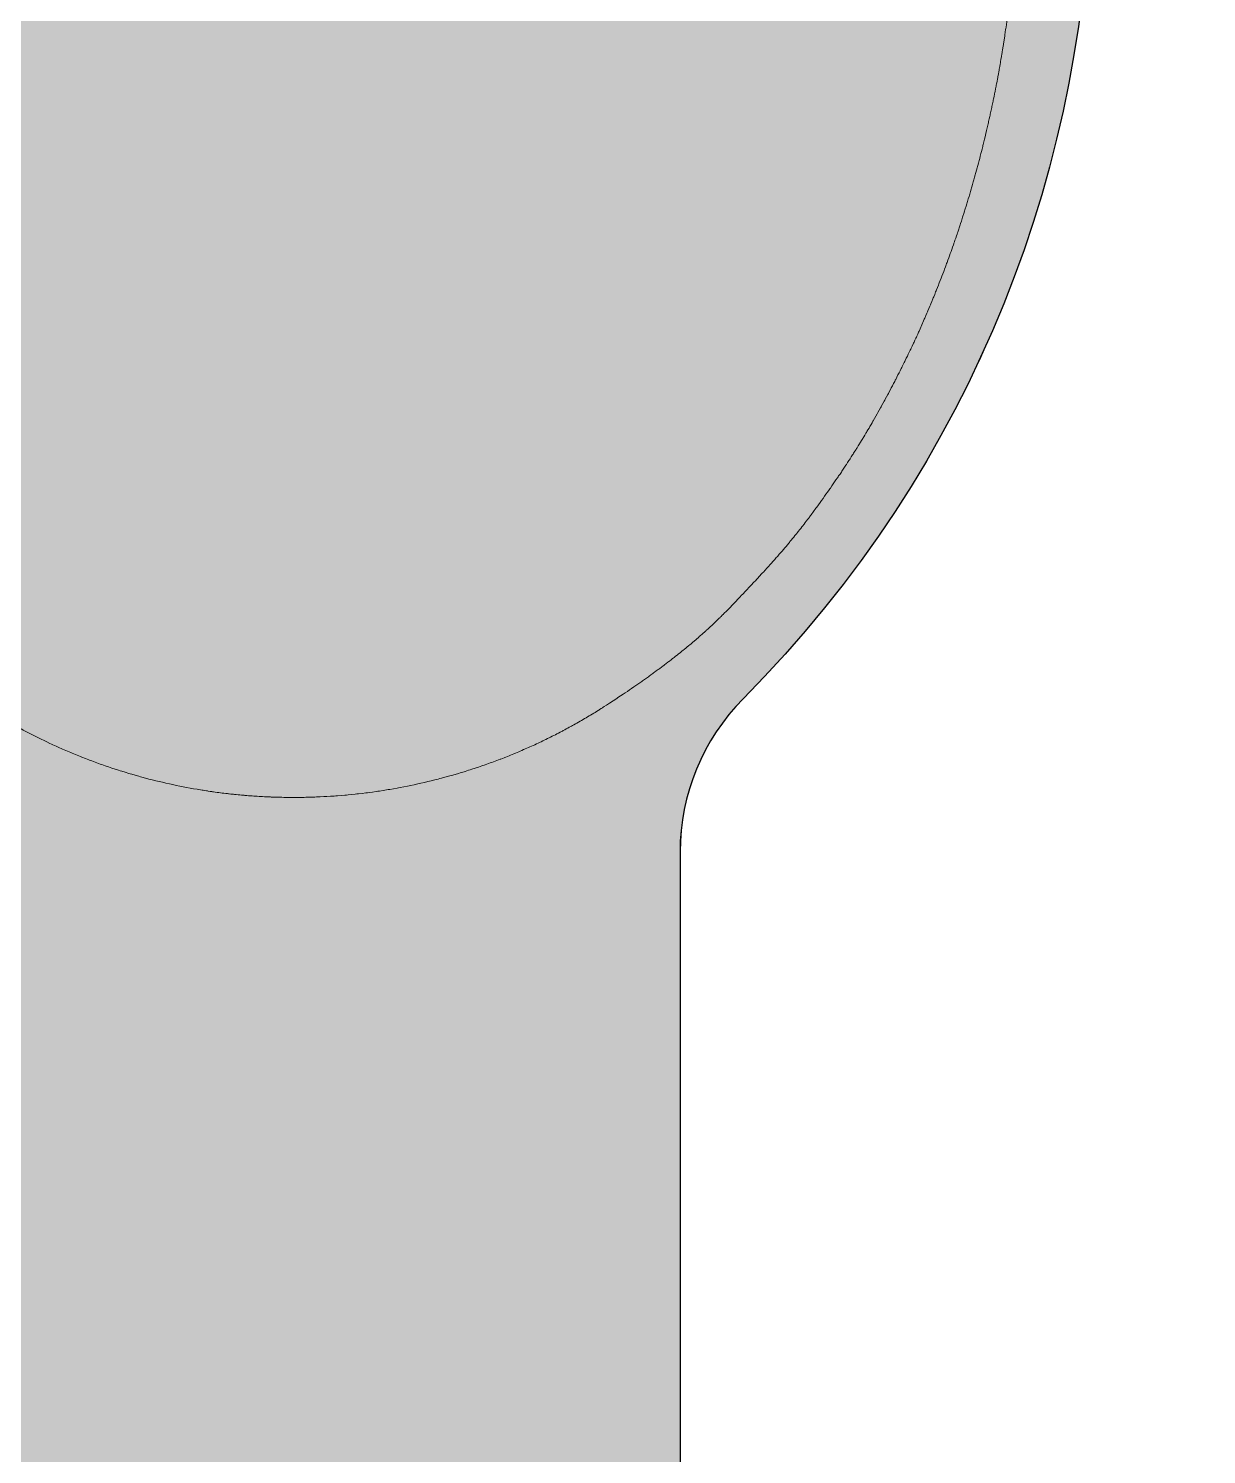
# Model space of a CAD drawing. Header units: millimetres. Extents: x 998 to 1067.2, y 1047.1 to 1079.2.
# Drawn here: x 1017.0703 to 1017.3142, y 1075.3186 to 1075.6138 of the extents above; entities that cross this region are included whole.
import ezdxf

# ---------------------------------------------------------------- set-up
doc = ezdxf.new("R2010")
doc.units = ezdxf.units.MM
doc.layers.add('AI-Hatch equip san', color=255, linetype='Continuous', lineweight=0)
doc.layers.add('MOBILIARIOS', color=8, linetype='Continuous')

# ---------------------------------------------------------------- blocks, each defined once
blk = doc.blocks.new('LAVATÓRIO MASTER COM PORTA TOALHA - LI 79C - DECA - PLANTA')
at = {"layer": 'AI-Hatch equip san'}
h = blk.add_hatch(color=256, dxfattribs=at)
edge = h.paths.add_edge_path()
edge.add_line((16.3347885227177, -12.35566387751117), (16.3347885227177, -12.6856626532748))
edge.add_line((16.3347885227177, -12.6856626532748), (16.09105404612383, -12.6856626533738))
edge.add_arc((16.09105404614211, -12.73067077554708), 0.04500812217327876, 90.00000002327349, 134.7901272919428)
edge.add_arc((15.88479092821533, -12.52289102432583), 0.2477663624295294, 225.2098727080607, 314.79012729193965, ccw=False)
edge.add_arc((15.67852781028856, -12.73067077554709), 0.04500812217329258, 45.20987270806676, 89.99999997673554)
edge.add_line((15.67852781030683, -12.6856626533738), (15.43479101988057, -12.6856626533738))
edge.add_line((15.43479101988057, -12.6856626533738), (15.43479101988057, -12.35566387751117))
edge.add_line((15.43479101988057, -12.35566387751117), (16.3347885227177, -12.35566387751117))
blk.add_lwpolyline([(16.3347885227177, -12.35566387751117), (16.3347885227177, -12.6856626532748), (16.09105404612383, -12.6856626533738, 0.1979605655553264), (16.05934528701276, -12.698728864896, -0.4120694685306276), (15.71023656941791, -12.698728864896, 0.1979605655553198), (15.67852781030683, -12.6856626533738), (15.43479101988057, -12.6856626533738), (15.43479101988057, -12.35566387751117)], format="xyb", close=True)
at = {"lineweight": 9}
for points, knots in [([(15.70929021196924, -12.54027762263634), (15.70929021196924, -12.54027762263634), (15.70811247128131, -12.54211249172384), (15.70811247128131, -12.54211249172384), (15.70811247128131, -12.54211249172384), (15.70811247128131, -12.54211249172384), (15.70696943807926, -12.54396587147048), (15.70696943807926, -12.54396587147048), (15.70696943807926, -12.54396587147048), (15.70696943807926, -12.54396587147048), (15.70585879853071, -12.54584007570866), (15.70585879853071, -12.54584007570866), (15.70585879853071, -12.54584007570866), (15.70585879853071, -12.54584007570866), (15.70478286646805, -12.54773510443837), (15.70478286646805, -12.54773510443837), (15.70478286646805, -12.54773510443837), (15.70478286646805, -12.54773510443837), (15.70374395572368, -12.54964864382722), (15.70374395572368, -12.54964864382722), (15.70374395572368, -12.54964864382722), (15.70374395572368, -12.54964864382722), (15.70273743863281, -12.55158300770761), (15.70273743863281, -12.55158300770761), (15.70273743863281, -12.55158300770761), (15.70273743863281, -12.55158300770761), (15.70176794286022, -12.55353356841475), (15.70176794286022, -12.55353356841475), (15.70176794286022, -12.55353356841475), (15.70176794286022, -12.55353356841475), (15.70083546840591, -12.55550263978103), (15.70083546840591, -12.55550263978103), (15.70083546840591, -12.55550263978103), (15.70083546840591, -12.55550263978103), (15.69993538760511, -12.55749022180645), (15.69993538760511, -12.55749022180645), (15.69993538760511, -12.55749022180645), (15.69993538760511, -12.55749022180645), (15.69907464195499, -12.55949400065863), (15.69907464195499, -12.55949400065863), (15.69907464195499, -12.55949400065863), (15.69907464195499, -12.55949400065863), (15.69824860379075, -12.56151166250516), (15.69824860379075, -12.56151166250516), (15.69824860379075, -12.56151166250516), (15.69824860379075, -12.56151166250516), (15.69745958694481, -12.56354552117844), (15.69745958694481, -12.56354552117844), (15.69745958694481, -12.56354552117844), (15.69745958694481, -12.56354552117844), (15.69670990524954, -12.56559326284608), (15.69670990524954, -12.56559326284608), (15.69670990524954, -12.56559326284608), (15.69670990524954, -12.56559326284608), (15.69599493104016, -12.56765488750807), (15.69599493104016, -12.56765488750807), (15.69599493104016, -12.56765488750807), (15.69599493104016, -12.56765488750807), (15.69532160581385, -12.56973270899681), (15.69532160581385, -12.56973270899681), (15.69532160581385, -12.56973270899681), (15.69532160581385, -12.56973270899681), (15.69468530190583, -12.57181978581513), (15.69468530190583, -12.57181978581513), (15.69468530190583, -12.57181978581513), (15.69468530190583, -12.57181978581513), (15.6940837054837, -12.57391843179541), (15.6940837054837, -12.57391843179541), (15.6940837054837, -12.57391843179541), (15.6940837054837, -12.57391843179541), (15.69352375804464, -12.57602864693765), (15.69352375804464, -12.57602864693765), (15.69352375804464, -12.57602864693765), (15.69352375804464, -12.57602864693765), (15.69300083192386, -12.57814811740947), (15.69300083192386, -12.57814811740947), (15.69300083192386, -12.57814811740947), (15.69300083192386, -12.57814811740947), (15.69251955478615, -12.58027915704325), (15.69251955478615, -12.58027915704325), (15.69251955478615, -12.58027915704325), (15.69251955478615, -12.58027915704325), (15.69207298513434, -12.5824171381742), (15.69207298513434, -12.5824171381742), (15.69207298513434, -12.5824171381742), (15.69207298513434, -12.5824171381742), (15.6916680644656, -12.58456437463473), (15.6916680644656, -12.58456437463473), (15.6916680644656, -12.58456437463473), (15.6916680644656, -12.58456437463473), (15.69130247894754, -12.58671855259244), (15.69130247894754, -12.58671855259244), (15.69130247894754, -12.58671855259244), (15.69130247894754, -12.58671855259244), (15.69113356918286, -12.58779679848749), (15.69113356918286, -12.58779679848749), (15.69113356918286, -12.58779679848749), (15.69113356918286, -12.58779679848749), (15.69097622858015, -12.58887967204732), (15.69097622858015, -12.58887967204732), (15.69097622858015, -12.58887967204732), (15.69097622858015, -12.58887967204732), (15.69082582947462, -12.58996254560716), (15.69082582947462, -12.58996254560716), (15.69082582947462, -12.58996254560716), (15.69082582947462, -12.58996254560716), (15.69068931336344, -12.59104541916699), (15.69068931336344, -12.59104541916699), (15.69068931336344, -12.59104541916699), (15.69068931336344, -12.59104541916699), (15.69055973874944, -12.59213060655922), (15.69055973874944, -12.59213060655922), (15.69055973874944, -12.59213060655922), (15.69055973874944, -12.59213060655922), (15.69043941946502, -12.59321810778384), (15.69043941946502, -12.59321810778384), (15.69043941946502, -12.59321810778384), (15.69043941946502, -12.59321810778384), (15.69033298317495, -12.59430560900846), (15.69033298317495, -12.59430560900846), (15.69033298317495, -12.59430560900846), (15.69033298317495, -12.59430560900846), (15.69023348838206, -12.59539542406548), (15.69023348838206, -12.59539542406548), (15.69023348838206, -12.59539542406548), (15.69023348838206, -12.59539542406548), (15.69014556275113, -12.59648523912249), (15.69014556275113, -12.59648523912249), (15.69014556275113, -12.59648523912249), (15.69014556275113, -12.59648523912249), (15.69006689244978, -12.5975750541795), (15.69006689244978, -12.5975750541795), (15.69006689244978, -12.5975750541795), (15.69006689244978, -12.5975750541795), (15.68999747747799, -12.59866486923652), (15.68999747747799, -12.59866486923652), (15.68999747747799, -12.59866486923652), (15.68999747747799, -12.59866486923652), (15.68993731783578, -12.59975931195832), (15.68993731783578, -12.59975931195832), (15.68993731783578, -12.59975931195832), (15.68993731783578, -12.59975931195832), (15.68988872735553, -12.60085144084772), (15.68988872735553, -12.60085144084772), (15.68988872735553, -12.60085144084772), (15.68988872735553, -12.60085144084772), (15.68984939220485, -12.60194819740191), (15.68984939220485, -12.60194819740191), (15.68984939220485, -12.60194819740191), (15.68984939220485, -12.60194819740191), (15.68982162621614, -12.60304032629132), (15.68982162621614, -12.60304032629132), (15.68982162621614, -12.60304032629132), (15.68982162621614, -12.60304032629132), (15.6898008017246, -12.60413476901312), (15.6898008017246, -12.60413476901312), (15.6898008017246, -12.60413476901312), (15.6898008017246, -12.60413476901312), (15.68979154639503, -12.60566189839238), (15.68979154639503, -12.60566189839238)], [0, 0, 0, 0, 0.025, 0.025, 0.025, 0.02500001, 0.05, 0.05, 0.05, 0.05000001, 0.075, 0.075, 0.075, 0.07500000999999999, 0.1, 0.1, 0.1, 0.10000001, 0.125, 0.125, 0.125, 0.12500001, 0.15, 0.15, 0.15, 0.15000001, 0.175, 0.175, 0.175, 0.17500001, 0.2, 0.2, 0.2, 0.20000001, 0.225, 0.225, 0.225, 0.22500001, 0.25, 0.25, 0.25, 0.25000001, 0.275, 0.275, 0.275, 0.27500001, 0.3, 0.3, 0.3, 0.30000001, 0.325, 0.325, 0.325, 0.32500001, 0.35, 0.35, 0.35, 0.35000001, 0.375, 0.375, 0.375, 0.37500001, 0.4000000000000001, 0.4000000000000001, 0.4000000000000001, 0.4000000100000001, 0.4250000000000001, 0.4250000000000001, 0.4250000000000001, 0.4250000100000001, 0.4500000000000001, 0.4500000000000001, 0.4500000000000001, 0.4500000100000001, 0.4750000000000002, 0.4750000000000002, 0.4750000000000002, 0.4750000100000002, 0.5000000000000001, 0.5000000000000001, 0.5000000000000001, 0.5000000100000002, 0.5250000000000002, 0.5250000000000002, 0.5250000000000002, 0.5250000100000003, 0.5500000000000002, 0.5500000000000002, 0.5500000000000002, 0.5500000100000002, 0.5750000000000002, 0.5750000000000002, 0.5750000000000002, 0.5750000100000002, 0.6000000000000002, 0.6000000000000002, 0.6000000000000002, 0.6000000100000003, 0.6250000000000002, 0.6250000000000002, 0.6250000000000002, 0.6250000100000003, 0.6500000000000004, 0.6500000000000004, 0.6500000000000004, 0.6500000100000004, 0.6750000000000003, 0.6750000000000003, 0.6750000000000003, 0.6750000100000003, 0.7000000000000003, 0.7000000000000003, 0.7000000000000003, 0.7000000100000003, 0.7250000000000004, 0.7250000000000004, 0.7250000000000004, 0.7250000100000005, 0.7500000000000004, 0.7500000000000004, 0.7500000000000004, 0.7500000100000005, 0.7750000000000004, 0.7750000000000004, 0.7750000000000004, 0.7750000100000004, 0.8000000000000003, 0.8000000000000003, 0.8000000000000003, 0.8000000100000003, 0.8250000000000003, 0.8250000000000003, 0.8250000000000003, 0.8250000100000003, 0.8500000000000003, 0.8500000000000003, 0.8500000000000003, 0.8500000100000004, 0.8750000000000003, 0.8750000000000003, 0.8750000000000003, 0.8750000100000004, 0.9000000000000005, 0.9000000000000005, 0.9000000000000005, 0.9000000100000005, 0.9250000000000004, 0.9250000000000004, 0.9250000000000004, 0.9250000100000004, 0.9500000000000004, 0.9500000000000004, 0.9500000000000004, 0.9500000100000004, 0.9750000000000004, 0.9750000000000004, 0.9750000000000004, 0.9750000100000005, 1, 1, 1, 1]), ([(15.68979154639503, -12.60566189839238), (15.68979154639503, -12.60566189839238), (15.68981237088657, -12.60784847000358), (15.68981237088657, -12.60784847000358), (15.68981237088657, -12.60784847000358), (15.68981237088657, -12.60784847000358), (15.68987253052878, -12.61003041395), (15.68987253052878, -12.61003041395), (15.68987253052878, -12.61003041395), (15.68987253052878, -12.61003041395), (15.68997202532167, -12.61221467172882), (15.68997202532167, -12.61221467172882), (15.68997202532167, -12.61221467172882), (15.68997202532167, -12.61221467172882), (15.69011085526524, -12.61439430184284), (15.69011085526524, -12.61439430184284), (15.69011085526524, -12.61439430184284), (15.69011085526524, -12.61439430184284), (15.69029133419188, -12.61657393195687), (15.69029133419188, -12.61657393195687), (15.69029133419188, -12.61657393195687), (15.69029133419188, -12.61657393195687), (15.6905088344368, -12.61874662057372), (15.6905088344368, -12.61874662057372), (15.6905088344368, -12.61874662057372), (15.6905088344368, -12.61874662057372), (15.6907679836648, -12.62091699535818), (15.6907679836648, -12.62091699535818), (15.6907679836648, -12.62091699535818), (15.6907679836648, -12.62091699535818), (15.69106878187586, -12.62308042864545), (15.69106878187586, -12.62308042864545), (15.69106878187586, -12.62308042864545), (15.69106878187586, -12.62308042864545), (15.69140660140521, -12.62523692043555), (15.69140660140521, -12.62523692043555), (15.69140660140521, -12.62523692043555), (15.69140660140521, -12.62523692043555), (15.69178144225285, -12.62739109839326), (15.69178144225285, -12.62739109839326), (15.69178144225285, -12.62739109839326), (15.69178144225285, -12.62739109839326), (15.69220024591595, -12.6295360210214), (15.69220024591595, -12.6295360210214), (15.69220024591595, -12.6295360210214), (15.69220024591595, -12.6295360210214), (15.69265375706494, -12.63167168831996), (15.69265375706494, -12.63167168831996), (15.69265375706494, -12.63167168831996), (15.69265375706494, -12.63167168831996), (15.693148917197, -12.63379810028895), (15.693148917197, -12.63379810028895), (15.693148917197, -12.63379810028895), (15.693148917197, -12.63379810028895), (15.69368341247974, -12.63591525692837), (15.69368341247974, -12.63591525692837), (15.69368341247974, -12.63591525692837), (15.69368341247974, -12.63591525692837), (15.69425724291316, -12.63802315823822), (15.69425724291316, -12.63802315823822), (15.69425724291316, -12.63802315823822), (15.69425724291316, -12.63802315823822), (15.69486578083246, -12.64011949038611), (15.69486578083246, -12.64011949038611), (15.69486578083246, -12.64011949038611), (15.69486578083246, -12.64011949038611), (15.69551596773484, -12.64220193953964), (15.69551596773484, -12.64220193953964), (15.69551596773484, -12.64220193953964), (15.69551596773484, -12.64220193953964), (15.69620317595551, -12.64427281953121), (15.69620317595551, -12.64427281953121), (15.69620317595551, -12.64427281953121), (15.69620317595551, -12.64427281953121), (15.69692740549446, -12.64633213036081), (15.69692740549446, -12.64633213036081), (15.69692740549446, -12.64633213036081), (15.69692740549446, -12.64633213036081), (15.69768865635169, -12.64837987202845), (15.69768865635169, -12.64837987202845), (15.69768865635169, -12.64837987202845), (15.69768865635169, -12.64837987202845), (15.69808432169087, -12.64939564444889), (15.69808432169087, -12.64939564444889), (15.69808432169087, -12.64939564444889), (15.69808432169087, -12.64939564444889), (15.69848692852721, -12.65040910303694), (15.69848692852721, -12.65040910303694), (15.69848692852721, -12.65040910303694), (15.69848692852721, -12.65040910303694), (15.69890341835792, -12.6514202477926), (15.69890341835792, -12.6514202477926), (15.69890341835792, -12.6514202477926), (15.69890341835792, -12.6514202477926), (15.69932453585341, -12.65242445105108), (15.69932453585341, -12.65242445105108), (15.69932453585341, -12.65242445105108), (15.69932453585341, -12.65242445105108), (15.69975722251087, -12.65342634047716), (15.69975722251087, -12.65342634047716), (15.69975722251087, -12.65342634047716), (15.69975722251087, -12.65342634047716), (15.70019916449789, -12.65442360223846), (15.70019916449789, -12.65442360223846), (15.70019916449789, -12.65442360223846), (15.70019916449789, -12.65442360223846), (15.7006480479821, -12.65541855016737), (15.7006480479821, -12.65541855016737), (15.7006480479821, -12.65541855016737), (15.7006480479821, -12.65541855016737), (15.70110850062827, -12.6564065565991), (15.70110850062827, -12.6564065565991), (15.70110850062827, -12.6564065565991), (15.70110850062827, -12.6564065565991), (15.70157358093922, -12.65738993536605), (15.70157358093922, -12.65738993536605), (15.70157358093922, -12.65738993536605), (15.70157358093922, -12.65738993536605), (15.70205254424453, -12.65837331413299), (15.70205254424453, -12.65837331413299), (15.70205254424453, -12.65837331413299), (15.70205254424453, -12.65837331413299), (15.70253844904702, -12.65934975140276), (15.70253844904702, -12.65934975140276), (15.70253844904702, -12.65934975140276), (15.70253844904702, -12.65934975140276), (15.70303592301148, -12.66032156100774), (15.70303592301148, -12.66032156100774), (15.70303592301148, -12.66032156100774), (15.70303592301148, -12.66032156100774), (15.70354033847311, -12.66128642911554), (15.70354033847311, -12.66128642911554), (15.70354033847311, -12.66128642911554), (15.70354033847311, -12.66128642911554), (15.70405169543192, -12.66224898339095), (15.70405169543192, -12.66224898339095), (15.70405169543192, -12.66224898339095), (15.70405169543192, -12.66224898339095), (15.7045746215527, -12.66320691000157), (15.7045746215527, -12.66320691000157), (15.7045746215527, -12.66320691000157), (15.7045746215527, -12.66320691000157), (15.70510217533826, -12.66416020894741), (15.70510217533826, -12.66416020894741), (15.70510217533826, -12.66416020894741), (15.70510217533826, -12.66416020894741), (15.70564361211818, -12.66510656639607), (15.70564361211818, -12.66510656639607), (15.70564361211818, -12.66510656639607), (15.70564361211818, -12.66510656639607), (15.70618967656288, -12.66605292384473), (15.70618967656288, -12.66605292384473), (15.70618967656288, -12.66605292384473), (15.70618967656288, -12.66605292384473), (15.70674731016955, -12.66699002596382), (15.70674731016955, -12.66699002596382), (15.70674731016955, -12.66699002596382), (15.70674731016955, -12.66699002596382), (15.70731188527339, -12.66792250041812), (15.70731188527339, -12.66792250041812), (15.70731188527339, -12.66792250041812), (15.70731188527339, -12.66792250041812), (15.7078880295392, -12.66885034720764), (15.7078880295392, -12.66885034720764), (15.7078880295392, -12.66885034720764), (15.7078880295392, -12.66885034720764), (15.70846648763741, -12.66977125249998), (15.70846648763741, -12.66977125249998), (15.70846648763741, -12.66977125249998), (15.70846648763741, -12.66977125249998), (15.70929021196924, -12.67104386031602), (15.70929021196924, -12.67104386031602)], [0, 0, 0, 0, 0.0232558139534884, 0.0232558139534884, 0.0232558139534884, 0.0232558239534884, 0.0465116279069768, 0.0465116279069768, 0.0465116279069768, 0.0465116379069768, 0.0697674418604651, 0.0697674418604651, 0.0697674418604651, 0.0697674518604651, 0.0930232558139535, 0.0930232558139535, 0.0930232558139535, 0.0930232658139535, 0.1162790697674419, 0.1162790697674419, 0.1162790697674419, 0.1162790797674419, 0.1395348837209302, 0.1395348837209302, 0.1395348837209302, 0.1395348937209302, 0.1627906976744186, 0.1627906976744186, 0.1627906976744186, 0.1627907076744186, 0.186046511627907, 0.186046511627907, 0.186046511627907, 0.186046521627907, 0.2093023255813953, 0.2093023255813953, 0.2093023255813953, 0.2093023355813953, 0.2325581395348837, 0.2325581395348837, 0.2325581395348837, 0.2325581495348837, 0.2558139534883721, 0.2558139534883721, 0.2558139534883721, 0.2558139634883721, 0.2790697674418604, 0.2790697674418604, 0.2790697674418604, 0.2790697774418604, 0.3023255813953487, 0.3023255813953487, 0.3023255813953487, 0.3023255913953487, 0.3255813953488371, 0.3255813953488371, 0.3255813953488371, 0.3255814053488371, 0.3488372093023255, 0.3488372093023255, 0.3488372093023255, 0.3488372193023255, 0.3720930232558138, 0.3720930232558138, 0.3720930232558138, 0.3720930332558138, 0.3953488372093022, 0.3953488372093022, 0.3953488372093022, 0.3953488472093022, 0.4186046511627906, 0.4186046511627906, 0.4186046511627906, 0.4186046611627906, 0.4418604651162789, 0.4418604651162789, 0.4418604651162789, 0.4418604751162789, 0.4651162790697673, 0.4651162790697673, 0.4651162790697673, 0.4651162890697673, 0.4883720930232557, 0.4883720930232557, 0.4883720930232557, 0.4883721030232557, 0.5116279069767441, 0.5116279069767441, 0.5116279069767441, 0.5116279169767441, 0.5348837209302325, 0.5348837209302325, 0.5348837209302325, 0.5348837309302326, 0.5581395348837209, 0.5581395348837209, 0.5581395348837209, 0.558139544883721, 0.5813953488372093, 0.5813953488372093, 0.5813953488372093, 0.5813953588372094, 0.6046511627906977, 0.6046511627906977, 0.6046511627906977, 0.6046511727906978, 0.627906976744186, 0.627906976744186, 0.627906976744186, 0.6279069867441861, 0.6511627906976745, 0.6511627906976745, 0.6511627906976745, 0.6511628006976745, 0.6744186046511629, 0.6744186046511629, 0.6744186046511629, 0.6744186146511629, 0.6976744186046514, 0.6976744186046514, 0.6976744186046514, 0.6976744286046515, 0.7209302325581398, 0.7209302325581398, 0.7209302325581398, 0.7209302425581399, 0.7441860465116282, 0.7441860465116282, 0.7441860465116282, 0.7441860565116283, 0.7674418604651166, 0.7674418604651166, 0.7674418604651166, 0.7674418704651167, 0.790697674418605, 0.790697674418605, 0.790697674418605, 0.790697684418605, 0.8139534883720934, 0.8139534883720934, 0.8139534883720934, 0.8139534983720934, 0.8372093023255818, 0.8372093023255818, 0.8372093023255818, 0.8372093123255818, 0.8604651162790702, 0.8604651162790702, 0.8604651162790702, 0.8604651262790702, 0.8837209302325586, 0.8837209302325586, 0.8837209302325586, 0.8837209402325586, 0.906976744186047, 0.906976744186047, 0.906976744186047, 0.9069767541860471, 0.9302325581395354, 0.9302325581395354, 0.9302325581395354, 0.9302325681395355, 0.9534883720930238, 0.9534883720930238, 0.9534883720930238, 0.9534883820930239, 0.9767441860465123, 0.9767441860465123, 0.9767441860465123, 0.9767441960465123, 1, 1, 1, 1]), ([(15.70929021196924, -12.67104386031602), (15.70929021196924, -12.67104386031602), (15.71029441522773, -12.67256867586288), (15.71029441522773, -12.67256867586288), (15.71029441522773, -12.67256867586288), (15.71029441522773, -12.67256867586288), (15.71131250148056, -12.67408192224778), (15.71131250148056, -12.67408192224778), (15.71131250148056, -12.67408192224778), (15.71131250148056, -12.67408192224778), (15.71220795461658, -12.67540312054408), (15.71220795461658, -12.67540312054408), (15.71220795461658, -12.67540312054408), (15.71220795461658, -12.67540312054408), (15.71311266308217, -12.67671969117559), (15.71311266308217, -12.67671969117559), (15.71311266308217, -12.67671969117559), (15.71311266308217, -12.67671969117559), (15.71394564274358, -12.67790900102549), (15.71394564274358, -12.67790900102549), (15.71394564274358, -12.67790900102549), (15.71394564274358, -12.67790900102549), (15.71478556390217, -12.67909368321061), (15.71478556390217, -12.67909368321061), (15.71478556390217, -12.67909368321061), (15.71478556390217, -12.67909368321061), (15.7155792084129, -12.68018812593241), (15.7155792084129, -12.68018812593241), (15.7155792084129, -12.68018812593241), (15.7155792084129, -12.68018812593241), (15.71637748058842, -12.68127794098942), (15.71637748058842, -12.68127794098942), (15.71637748058842, -12.68127794098942), (15.71637748058842, -12.68127794098942), (15.71713641761327, -12.68229602724226), (15.71713641761327, -12.68229602724226), (15.71713641761327, -12.68229602724226), (15.71713641761327, -12.68229602724226), (15.71790692380007, -12.68330948583031), (15.71790692380007, -12.68330948583031), (15.71790692380007, -12.68330948583031), (15.71790692380007, -12.68330948583031), (15.71864503633338, -12.68426278477615), (15.71864503633338, -12.68426278477615), (15.71864503633338, -12.68426278477615), (15.71864503633338, -12.68426278477615), (15.71939009036386, -12.6852114560572), (15.71939009036386, -12.6852114560572), (15.71939009036386, -12.6852114560572), (15.71939009036386, -12.6852114560572), (15.72011663373521, -12.6861138506904), (15.72011663373521, -12.6861138506904), (15.72011663373521, -12.6861138506904), (15.72011663373521, -12.6861138506904), (15.72084549093894, -12.68700930382642), (15.72084549093894, -12.68700930382642), (15.72084549093894, -12.68700930382642), (15.72084549093894, -12.68700930382642), (15.72155583748353, -12.68786310797936), (15.72155583748353, -12.68786310797936), (15.72155583748353, -12.68786310797936), (15.72155583748353, -12.68786310797936), (15.7222754393577, -12.68870997063513), (15.7222754393577, -12.68870997063513), (15.7222754393577, -12.68870997063513), (15.7222754393577, -12.68870997063513), (15.72297421674033, -12.68952212580501), (15.72297421674033, -12.68952212580501), (15.72297421674033, -12.68952212580501), (15.72297421674033, -12.68952212580501), (15.72368456328492, -12.6903273394777), (15.72368456328492, -12.6903273394777), (15.72368456328492, -12.6903273394777), (15.72368456328492, -12.6903273394777), (15.72437871300276, -12.6911001594969), (15.72437871300276, -12.6911001594969), (15.72437871300276, -12.6911001594969), (15.72437871300276, -12.6911001594969), (15.72507980421779, -12.69186603801892), (15.72507980421779, -12.69186603801892), (15.72507980421779, -12.69186603801892), (15.72507980421779, -12.69186603801892), (15.72576932627084, -12.69260415055223), (15.72576932627084, -12.69260415055223), (15.72576932627084, -12.69260415055223), (15.72576932627084, -12.69260415055223), (15.72646810365347, -12.69333300775597), (15.72646810365347, -12.69333300775597), (15.72646810365347, -12.69333300775597), (15.72646810365347, -12.69333300775597), (15.72715299804174, -12.69403872663577), (15.72715299804174, -12.69403872663577), (15.72715299804174, -12.69403872663577), (15.72715299804174, -12.69403872663577), (15.72784946159198, -12.6947375040184), (15.72784946159198, -12.6947375040184), (15.72784946159198, -12.6947375040184), (15.72784946159198, -12.6947375040184), (15.72879119137585, -12.69566072314313), (15.72879119137585, -12.69566072314313)], [0, 0, 0, 0, 0.04, 0.04, 0.04, 0.04000001, 0.08, 0.08, 0.08, 0.08000001, 0.12, 0.12, 0.12, 0.12000001, 0.16, 0.16, 0.16, 0.16000001, 0.2, 0.2, 0.2, 0.20000001, 0.24, 0.24, 0.24, 0.24000001, 0.28, 0.28, 0.28, 0.28000001, 0.32, 0.32, 0.32, 0.32000001, 0.36, 0.36, 0.36, 0.36000001, 0.4, 0.4, 0.4, 0.40000001, 0.44, 0.44, 0.44, 0.44000001, 0.4799999999999999, 0.4799999999999999, 0.4799999999999999, 0.4800000099999999, 0.52, 0.52, 0.52, 0.5200000100000001, 0.56, 0.56, 0.56, 0.5600000100000001, 0.6, 0.6, 0.6, 0.60000001, 0.6400000000000001, 0.6400000000000001, 0.6400000000000001, 0.6400000100000002, 0.68, 0.68, 0.68, 0.6800000100000001, 0.7200000000000001, 0.7200000000000001, 0.7200000000000001, 0.7200000100000001, 0.7600000000000002, 0.7600000000000002, 0.7600000000000002, 0.7600000100000003, 0.8000000000000002, 0.8000000000000002, 0.8000000000000002, 0.8000000100000002, 0.8400000000000002, 0.8400000000000002, 0.8400000000000002, 0.8400000100000002, 0.8800000000000002, 0.8800000000000002, 0.8800000000000002, 0.8800000100000003, 0.9200000000000002, 0.9200000000000002, 0.9200000000000002, 0.9200000100000002, 0.9600000000000004, 0.9600000000000004, 0.9600000000000004, 0.9600000100000005, 1, 1, 1, 1]), ([(15.72879119137585, -12.69566072314313), (15.72879119137585, -12.69566072314313), (15.73119757706438, -12.69797455553594), (15.73119757706438, -12.69797455553594), (15.73119757706438, -12.69797455553594), (15.73119757706438, -12.69797455553594), (15.73361553191486, -12.700272191102), (15.73361553191486, -12.700272191102), (15.73361553191486, -12.700272191102), (15.73361553191486, -12.700272191102), (15.73494135787594, -12.70151471909694), (15.73494135787594, -12.70151471909694), (15.73494135787594, -12.70151471909694), (15.73494135787594, -12.70151471909694), (15.73627643916659, -12.70274567792992), (15.73627643916659, -12.70274567792992), (15.73627643916659, -12.70274567792992), (15.73627643916659, -12.70274567792992), (15.73741715853625, -12.70378458867429), (15.73741715853625, -12.70378458867429), (15.73741715853625, -12.70378458867429), (15.73741715853625, -12.70378458867429), (15.73856481940308, -12.70481655792149), (15.73856481940308, -12.70481655792149), (15.73856481940308, -12.70481655792149), (15.73856481940308, -12.70481655792149), (15.73960373014745, -12.70573514938143), (15.73960373014745, -12.70573514938143), (15.73960373014745, -12.70573514938143), (15.73960373014745, -12.70573514938143), (15.74064958238901, -12.7066444855118), (15.74064958238901, -12.7066444855118), (15.74064958238901, -12.7066444855118), (15.74064958238901, -12.7066444855118), (15.74162370582638, -12.70747515134083), (15.74162370582638, -12.70747515134083), (15.74162370582638, -12.70747515134083), (15.74162370582638, -12.70747515134083), (15.74260245692854, -12.70829887567267), (15.74260245692854, -12.70829887567267), (15.74260245692854, -12.70829887567267), (15.74260245692854, -12.70829887567267), (15.74352798988566, -12.70906706802708), (15.74352798988566, -12.70906706802708), (15.74352798988566, -12.70906706802708), (15.74352798988566, -12.70906706802708), (15.74446277817236, -12.70982369121953), (15.74446277817236, -12.70982369121953), (15.74446277817236, -12.70982369121953), (15.74446277817236, -12.70982369121953), (15.74535360364359, -12.71053403776412), (15.74535360364359, -12.71053403776412), (15.74535360364359, -12.71053403776412), (15.74535360364359, -12.71053403776412), (15.74624905677961, -12.71123512897914), (15.74624905677961, -12.71123512897914), (15.74624905677961, -12.71123512897914), (15.74624905677961, -12.71123512897914), (15.74711211626213, -12.71189688504348), (15.74711211626213, -12.71189688504348), (15.74711211626213, -12.71189688504348), (15.74711211626213, -12.71189688504348), (15.74797980340943, -12.71255401344304), (15.74797980340943, -12.71255401344304), (15.74797980340943, -12.71255401344304), (15.74797980340943, -12.71255401344304), (15.74829217078246, -12.71278308284993), (15.74829217078246, -12.71278308284993)], [0, 0, 0, 0, 0.0588235294117647, 0.0588235294117647, 0.0588235294117647, 0.0588235394117647, 0.1176470588235294, 0.1176470588235294, 0.1176470588235294, 0.1176470688235294, 0.1764705882352941, 0.1764705882352941, 0.1764705882352941, 0.1764705982352941, 0.2352941176470588, 0.2352941176470588, 0.2352941176470588, 0.2352941276470588, 0.2941176470588235, 0.2941176470588235, 0.2941176470588235, 0.2941176570588235, 0.3529411764705883, 0.3529411764705883, 0.3529411764705883, 0.3529411864705883, 0.411764705882353, 0.411764705882353, 0.411764705882353, 0.411764715882353, 0.4705882352941177, 0.4705882352941177, 0.4705882352941177, 0.4705882452941177, 0.5294117647058824, 0.5294117647058824, 0.5294117647058824, 0.5294117747058824, 0.5882352941176471, 0.5882352941176471, 0.5882352941176471, 0.5882353041176471, 0.6470588235294118, 0.6470588235294118, 0.6470588235294118, 0.6470588335294118, 0.7058823529411766, 0.7058823529411766, 0.7058823529411766, 0.7058823629411767, 0.7647058823529413, 0.7647058823529413, 0.7647058823529413, 0.7647058923529414, 0.823529411764706, 0.823529411764706, 0.823529411764706, 0.823529421764706, 0.8823529411764706, 0.8823529411764706, 0.8823529411764706, 0.8823529511764706, 0.9411764705882352, 0.9411764705882352, 0.9411764705882352, 0.9411764805882352, 1, 1, 1, 1]), ([(15.74829217078246, -12.71278308284993), (15.74829217078246, -12.71278308284993), (15.74966890105618, -12.7137919137732), (15.74966890105618, -12.7137919137732), (15.74966890105618, -12.7137919137732), (15.74966890105618, -12.7137919137732), (15.75105257282708, -12.71479843086407), (15.75105257282708, -12.71479843086407), (15.75105257282708, -12.71479843086407), (15.75105257282708, -12.71479843086407), (15.75235294663184, -12.71572859148598), (15.75235294663184, -12.71572859148598), (15.75235294663184, -12.71572859148598), (15.75235294663184, -12.71572859148598), (15.75366026193378, -12.71664949677832), (15.75366026193378, -12.71664949677832), (15.75366026193378, -12.71664949677832), (15.75366026193378, -12.71664949677832), (15.75490510376111, -12.71751487009323), (15.75490510376111, -12.71751487009323), (15.75490510376111, -12.71751487009323), (15.75490510376111, -12.71751487009323), (15.75615457325323, -12.71837098807857), (15.75615457325323, -12.71837098807857), (15.75615457325323, -12.71837098807857), (15.75615457325323, -12.71837098807857), (15.75735082460031, -12.71917851558366), (15.75735082460031, -12.71917851558366), (15.75735082460031, -12.71917851558366), (15.75735082460031, -12.71917851558366), (15.75855401744457, -12.71997910159157), (15.75855401744457, -12.71997910159157), (15.75855401744457, -12.71997910159157), (15.75855401744457, -12.71997910159157), (15.75971556130576, -12.72073572478402), (15.75971556130576, -12.72073572478402), (15.75971556130576, -12.72073572478402), (15.75971556130576, -12.72073572478402), (15.76088173283174, -12.72148772031168), (15.76088173283174, -12.72148772031168), (15.76088173283174, -12.72148772031168), (15.76088173283174, -12.72148772031168), (15.76201319687182, -12.72220038068867), (15.76201319687182, -12.72220038068867), (15.76201319687182, -12.72220038068867), (15.76201319687182, -12.72220038068867), (15.7631469747443, -12.72290378573609), (15.7631469747443, -12.72290378573609), (15.7631469747443, -12.72290378573609), (15.7631469747443, -12.72290378573609), (15.76425067279567, -12.72357942479479), (15.76425067279567, -12.72357942479479), (15.76425067279567, -12.72357942479479), (15.76425067279567, -12.72357942479479), (15.76535899851183, -12.72424580852391), (15.76535899851183, -12.72424580852391), (15.76535899851183, -12.72424580852391), (15.76535899851183, -12.72424580852391), (15.76644187207167, -12.72488211243194), (15.76644187207167, -12.72488211243194), (15.76644187207167, -12.72488211243194), (15.76644187207167, -12.72488211243194), (15.76752937329629, -12.72551147484278), (15.76752937329629, -12.72551147484278), (15.76752937329629, -12.72551147484278), (15.76752937329629, -12.72551147484278), (15.76779315018907, -12.72566187394831), (15.76779315018907, -12.72566187394831)], [0, 0, 0, 0, 0.0588235294117647, 0.0588235294117647, 0.0588235294117647, 0.0588235394117647, 0.1176470588235294, 0.1176470588235294, 0.1176470588235294, 0.1176470688235294, 0.1764705882352941, 0.1764705882352941, 0.1764705882352941, 0.1764705982352941, 0.2352941176470588, 0.2352941176470588, 0.2352941176470588, 0.2352941276470588, 0.2941176470588235, 0.2941176470588235, 0.2941176470588235, 0.2941176570588235, 0.3529411764705883, 0.3529411764705883, 0.3529411764705883, 0.3529411864705883, 0.411764705882353, 0.411764705882353, 0.411764705882353, 0.411764715882353, 0.4705882352941177, 0.4705882352941177, 0.4705882352941177, 0.4705882452941177, 0.5294117647058824, 0.5294117647058824, 0.5294117647058824, 0.5294117747058824, 0.5882352941176471, 0.5882352941176471, 0.5882352941176471, 0.5882353041176471, 0.6470588235294118, 0.6470588235294118, 0.6470588235294118, 0.6470588335294118, 0.7058823529411766, 0.7058823529411766, 0.7058823529411766, 0.7058823629411767, 0.7647058823529413, 0.7647058823529413, 0.7647058823529413, 0.7647058923529414, 0.823529411764706, 0.823529411764706, 0.823529411764706, 0.823529421764706, 0.8823529411764706, 0.8823529411764706, 0.8823529411764706, 0.8823529511764706, 0.9411764705882352, 0.9411764705882352, 0.9411764705882352, 0.9411764805882352, 1, 1, 1, 1]), ([(15.76779315018907, -12.72566187394831), (15.76779315018907, -12.72566187394831), (15.76922541244021, -12.7264717152858), (15.76922541244021, -12.7264717152858), (15.76922541244021, -12.7264717152858), (15.76922541244021, -12.7264717152858), (15.77066693002094, -12.7272746151261), (15.77066693002094, -12.7272746151261), (15.77066693002094, -12.7272746151261), (15.77066693002094, -12.7272746151261), (15.77205522945662, -12.72803817981573), (15.77205522945662, -12.72803817981573), (15.77205522945662, -12.72803817981573), (15.77205522945662, -12.72803817981573), (15.7734458427247, -12.728787861511), (15.7734458427247, -12.728787861511), (15.7734458427247, -12.728787861511), (15.7734458427247, -12.728787861511), (15.77479249317732, -12.72950514955277), (15.77479249317732, -12.72950514955277), (15.77479249317732, -12.72950514955277), (15.77479249317732, -12.72950514955277), (15.77614377129472, -12.73021318226497), (15.77614377129472, -12.73021318226497), (15.77614377129472, -12.73021318226497), (15.77614377129472, -12.73021318226497), (15.77745802809384, -12.73088650749128), (15.77745802809384, -12.73088650749128), (15.77745802809384, -12.73088650749128), (15.77745802809384, -12.73088650749128), (15.77877459872534, -12.73155289122041), (15.77877459872534, -12.73155289122041), (15.77877459872534, -12.73155289122041), (15.77877459872534, -12.73155289122041), (15.78005646187096, -12.73219150896083), (15.78005646187096, -12.73219150896083), (15.78005646187096, -12.73219150896083), (15.78005646187096, -12.73219150896083), (15.78134295268136, -12.73281855753928), (15.78134295268136, -12.73281855753928), (15.78134295268136, -12.73281855753928), (15.78134295268136, -12.73281855753928), (15.78260167750305, -12.73342015396141), (15.78260167750305, -12.73342015396141), (15.78260167750305, -12.73342015396141), (15.78260167750305, -12.73342015396141), (15.78386271615713, -12.73401249505397), (15.78386271615713, -12.73401249505397), (15.78386271615713, -12.73401249505397), (15.78386271615713, -12.73401249505397), (15.7850959888225, -12.7345816978226), (15.7850959888225, -12.7345816978226), (15.7850959888225, -12.7345816978226), (15.7850959888225, -12.7345816978226), (15.78633388915266, -12.73513933142927), (15.78633388915266, -12.73513933142927), (15.78633388915266, -12.73513933142927), (15.78633388915266, -12.73513933142927), (15.78729181576328, -12.73556507658954), (15.78729181576328, -12.73556507658954)], [0, 0, 0, 0, 0.0666666666666667, 0.0666666666666667, 0.0666666666666667, 0.06666667666666669, 0.1333333333333333, 0.1333333333333333, 0.1333333333333333, 0.1333333433333333, 0.2, 0.2, 0.2, 0.20000001, 0.2666666666666666, 0.2666666666666666, 0.2666666666666666, 0.2666666766666666, 0.3333333333333333, 0.3333333333333333, 0.3333333333333333, 0.3333333433333333, 0.4, 0.4, 0.4, 0.40000001, 0.4666666666666666, 0.4666666666666666, 0.4666666666666666, 0.4666666766666666, 0.5333333333333333, 0.5333333333333333, 0.5333333333333333, 0.5333333433333334, 0.6, 0.6, 0.6, 0.60000001, 0.6666666666666666, 0.6666666666666666, 0.6666666666666666, 0.6666666766666667, 0.7333333333333333, 0.7333333333333333, 0.7333333333333333, 0.7333333433333333, 0.8, 0.8, 0.8, 0.8000000100000001, 0.8666666666666666, 0.8666666666666666, 0.8666666666666666, 0.8666666766666666, 0.9333333333333332, 0.9333333333333332, 0.9333333333333332, 0.9333333433333333, 1, 1, 1, 1]), ([(15.78729181576328, -12.73556507658954), (15.78729181576328, -12.73556507658954), (15.78879117915382, -12.73621757732432), (15.78879117915382, -12.73621757732432), (15.78879117915382, -12.73621757732432), (15.78879117915382, -12.73621757732432), (15.79029054254436, -12.73686313656191), (15.79029054254436, -12.73686313656191), (15.79029054254436, -12.73686313656191), (15.79029054254436, -12.73686313656191), (15.79175519844901, -12.7374786159784), (15.79175519844901, -12.7374786159784), (15.79175519844901, -12.7374786159784), (15.79175519844901, -12.7374786159784), (15.79322448201845, -12.73808715389771), (15.79322448201845, -12.73808715389771), (15.79322448201845, -12.73808715389771), (15.79322448201845, -12.73808715389771), (15.79465674426959, -12.7386679258283), (15.79465674426959, -12.7386679258283), (15.79465674426959, -12.7386679258283), (15.79465674426959, -12.7386679258283), (15.79609594801792, -12.73924175626172), (15.79609594801792, -12.73924175626172), (15.79609594801792, -12.73924175626172), (15.79609594801792, -12.73924175626172), (15.79750507194515, -12.73979013453881), (15.79750507194515, -12.73979013453881), (15.79750507194515, -12.73979013453881), (15.79750507194515, -12.73979013453881), (15.79891419587237, -12.74033388515112), (15.79891419587237, -12.74033388515112), (15.79891419587237, -12.74033388515112), (15.79891419587237, -12.74033388515112), (15.80029786764327, -12.74085218360712), (15.80029786764327, -12.74085218360712), (15.80029786764327, -12.74085218360712), (15.80029786764327, -12.74085218360712), (15.80168616707895, -12.74136122673353), (15.80168616707895, -12.74136122673353), (15.80168616707895, -12.74136122673353), (15.80168616707895, -12.74136122673353), (15.80304670052593, -12.74184944536842), (15.80304670052593, -12.74184944536842), (15.80304670052593, -12.74184944536842), (15.80304670052593, -12.74184944536842), (15.80440954780529, -12.74232840867373), (15.80440954780529, -12.74232840867373), (15.80440954780529, -12.74232840867373), (15.80440954780529, -12.74232840867373), (15.80679048133749, -12.74313825001121), (15.80679048133749, -12.74313825001121)], [0, 0, 0, 0, 0.0769230769230769, 0.0769230769230769, 0.0769230769230769, 0.0769230869230769, 0.1538461538461539, 0.1538461538461539, 0.1538461538461539, 0.1538461638461539, 0.2307692307692308, 0.2307692307692308, 0.2307692307692308, 0.2307692407692308, 0.3076923076923077, 0.3076923076923077, 0.3076923076923077, 0.3076923176923077, 0.3846153846153846, 0.3846153846153846, 0.3846153846153846, 0.3846153946153846, 0.4615384615384616, 0.4615384615384616, 0.4615384615384616, 0.4615384715384616, 0.5384615384615385, 0.5384615384615385, 0.5384615384615385, 0.5384615484615386, 0.6153846153846155, 0.6153846153846155, 0.6153846153846155, 0.6153846253846156, 0.6923076923076924, 0.6923076923076924, 0.6923076923076924, 0.6923077023076925, 0.7692307692307692, 0.7692307692307692, 0.7692307692307692, 0.7692307792307692, 0.8461538461538459, 0.8461538461538459, 0.8461538461538459, 0.846153856153846, 0.9230769230769228, 0.9230769230769228, 0.9230769230769228, 0.9230769330769228, 1, 1, 1, 1]), ([(15.80679048133749, -12.74313825001121), (15.80679048133749, -12.74313825001121), (15.80834306287307, -12.74365192080242), (15.80834306287307, -12.74365192080242), (15.80834306287307, -12.74365192080242), (15.80834306287307, -12.74365192080242), (15.80989564440865, -12.74415170859926), (15.80989564440865, -12.74415170859926), (15.80989564440865, -12.74415170859926), (15.80989564440865, -12.74415170859926), (15.8114227737879, -12.74463529956936), (15.8114227737879, -12.74463529956936), (15.8114227737879, -12.74463529956936), (15.8114227737879, -12.74463529956936), (15.81295221699955, -12.7451050075451), (15.81295221699955, -12.7451050075451), (15.81295221699955, -12.7451050075451), (15.81295221699955, -12.7451050075451), (15.81445620805487, -12.74556083252649), (15.81445620805487, -12.74556083252649), (15.81445620805487, -12.74556083252649), (15.81445620805487, -12.74556083252649), (15.81596251294259, -12.74600277451351), (15.81596251294259, -12.74600277451351), (15.81596251294259, -12.74600277451351), (15.81596251294259, -12.74600277451351), (15.81744567950639, -12.74643083350618), (15.81744567950639, -12.74643083350618), (15.81744567950639, -12.74643083350618), (15.81744567950639, -12.74643083350618), (15.81893115990257, -12.74684732333689), (15.81893115990257, -12.74684732333689), (15.81893115990257, -12.74684732333689), (15.81893115990257, -12.74684732333689), (15.82039350197483, -12.74724761634084), (15.82039350197483, -12.74724761634084), (15.82039350197483, -12.74724761634084), (15.82039350197483, -12.74724761634084), (15.82186047171187, -12.74763865401523), (15.82186047171187, -12.74763865401523), (15.82186047171187, -12.74763865401523), (15.82186047171187, -12.74763865401523), (15.82330430312498, -12.74801349486286), (15.82330430312498, -12.74801349486286), (15.82330430312498, -12.74801349486286), (15.82330430312498, -12.74801349486286), (15.82475276220288, -12.74837445271614), (15.82475276220288, -12.74837445271614), (15.82475276220288, -12.74837445271614), (15.82475276220288, -12.74837445271614), (15.8262914607441, -12.74875160739617), (15.8262914607441, -12.74875160739617)], [0, 0, 0, 0, 0.0769230769230769, 0.0769230769230769, 0.0769230769230769, 0.0769230869230769, 0.1538461538461539, 0.1538461538461539, 0.1538461538461539, 0.1538461638461539, 0.2307692307692308, 0.2307692307692308, 0.2307692307692308, 0.2307692407692308, 0.3076923076923077, 0.3076923076923077, 0.3076923076923077, 0.3076923176923077, 0.3846153846153846, 0.3846153846153846, 0.3846153846153846, 0.3846153946153846, 0.4615384615384616, 0.4615384615384616, 0.4615384615384616, 0.4615384715384616, 0.5384615384615385, 0.5384615384615385, 0.5384615384615385, 0.5384615484615386, 0.6153846153846155, 0.6153846153846155, 0.6153846153846155, 0.6153846253846156, 0.6923076923076924, 0.6923076923076924, 0.6923076923076924, 0.6923077023076925, 0.7692307692307692, 0.7692307692307692, 0.7692307692307692, 0.7692307792307692, 0.8461538461538459, 0.8461538461538459, 0.8461538461538459, 0.846153856153846, 0.9230769230769228, 0.9230769230769228, 0.9230769230769228, 0.9230769330769228, 1, 1, 1, 1]), ([(15.8262914607441, -12.74875160739617), (15.8262914607441, -12.74875160739617), (15.82787643593318, -12.7491287620762), (15.82787643593318, -12.7491287620762), (15.82787643593318, -12.7491287620762), (15.82787643593318, -12.7491287620762), (15.82946372495464, -12.74949203376187), (15.82946372495464, -12.74949203376187), (15.82946372495464, -12.74949203376187), (15.82946372495464, -12.74949203376187), (15.83103250331697, -12.74984373628558), (15.83103250331697, -12.74984373628558), (15.83103250331697, -12.74984373628558), (15.83103250331697, -12.74984373628558), (15.83260359551169, -12.75018618347971), (15.83260359551169, -12.75018618347971), (15.83260359551169, -12.75018618347971), (15.83260359551169, -12.75018618347971), (15.83415617704726, -12.7505124338471), (15.83415617704726, -12.7505124338471), (15.83415617704726, -12.7505124338471), (15.83415617704726, -12.7505124338471), (15.83571107241523, -12.75082942888491), (15.83571107241523, -12.75082942888491), (15.83571107241523, -12.75082942888491), (15.83571107241523, -12.75082942888491), (15.83724977095645, -12.75113485476077), (15.83724977095645, -12.75113485476077), (15.83724977095645, -12.75113485476077), (15.83724977095645, -12.75113485476077), (15.83879078333006, -12.75142871147465), (15.83879078333006, -12.75142871147465), (15.83879078333006, -12.75142871147465), (15.83879078333006, -12.75142871147465), (15.84031559887693, -12.75170868519418), (15.84031559887693, -12.75170868519418), (15.84031559887693, -12.75170868519418), (15.84031559887693, -12.75170868519418), (15.84184272825618, -12.75197940358414), (15.84184272825618, -12.75197940358414), (15.84184272825618, -12.75197940358414), (15.84184272825618, -12.75197940358414), (15.84335134697629, -12.75223623897974), (15.84335134697629, -12.75223623897974), (15.84335134697629, -12.75223623897974), (15.84335134697629, -12.75223623897974), (15.84486459336119, -12.75248381904577), (15.84486459336119, -12.75248381904577), (15.84486459336119, -12.75248381904577), (15.84486459336119, -12.75248381904577), (15.84579012631832, -12.75262959048652), (15.84579012631832, -12.75262959048652)], [0, 0, 0, 0, 0.0769230769230769, 0.0769230769230769, 0.0769230769230769, 0.0769230869230769, 0.1538461538461539, 0.1538461538461539, 0.1538461538461539, 0.1538461638461539, 0.2307692307692308, 0.2307692307692308, 0.2307692307692308, 0.2307692407692308, 0.3076923076923077, 0.3076923076923077, 0.3076923076923077, 0.3076923176923077, 0.3846153846153846, 0.3846153846153846, 0.3846153846153846, 0.3846153946153846, 0.4615384615384616, 0.4615384615384616, 0.4615384615384616, 0.4615384715384616, 0.5384615384615385, 0.5384615384615385, 0.5384615384615385, 0.5384615484615386, 0.6153846153846155, 0.6153846153846155, 0.6153846153846155, 0.6153846253846156, 0.6923076923076924, 0.6923076923076924, 0.6923076923076924, 0.6923077023076925, 0.7692307692307692, 0.7692307692307692, 0.7692307692307692, 0.7692307792307692, 0.8461538461538459, 0.8461538461538459, 0.8461538461538459, 0.846153856153846, 0.9230769230769228, 0.9230769230769228, 0.9230769230769228, 0.9230769330769228, 1, 1, 1, 1]), ([(15.84579012631832, -12.75262959048652), (15.84579012631832, -12.75262959048652), (15.84739361216653, -12.75287485672016), (15.84739361216653, -12.75287485672016), (15.84739361216653, -12.75287485672016), (15.84739361216653, -12.75287485672016), (15.84899709801475, -12.75311086762422), (15.84899709801475, -12.75311086762422), (15.84899709801475, -12.75311086762422), (15.84899709801475, -12.75311086762422), (15.8505913285334, -12.75333530936633), (15.8505913285334, -12.75333530936633), (15.8505913285334, -12.75333530936633), (15.8505913285334, -12.75333530936633), (15.85218555905204, -12.75354818194647), (15.85218555905204, -12.75354818194647), (15.85218555905204, -12.75354818194647), (15.85218555905204, -12.75354818194647), (15.85377053424112, -12.75374948536464), (15.85377053424112, -12.75374948536464), (15.85377053424112, -12.75374948536464), (15.85377053424112, -12.75374948536464), (15.85535550943019, -12.75393921962085), (15.85535550943019, -12.75393921962085), (15.85535550943019, -12.75393921962085), (15.85535550943019, -12.75393921962085), (15.8569312292897, -12.75412201237988), (15.8569312292897, -12.75412201237988), (15.8569312292897, -12.75412201237988), (15.8569312292897, -12.75412201237988), (15.85850926298159, -12.75429323597695), (15.85850926298159, -12.75429323597695), (15.85850926298159, -12.75429323597695), (15.85850926298159, -12.75429323597695), (15.86007341367913, -12.75445057657966), (15.86007341367913, -12.75445057657966), (15.86007341367913, -12.75445057657966), (15.86007341367913, -12.75445057657966), (15.86164219204146, -12.75460097568519), (15.86164219204146, -12.75460097568519), (15.86164219204146, -12.75460097568519), (15.86164219204146, -12.75460097568519), (15.86319940124182, -12.75473980562876), (15.86319940124182, -12.75473980562876), (15.86319940124182, -12.75473980562876), (15.86319940124182, -12.75473980562876), (15.86475892427458, -12.75486706641037), (15.86475892427458, -12.75486706641037), (15.86475892427458, -12.75486706641037), (15.86475892427458, -12.75486706641037), (15.86529110572492, -12.75490871539344), (15.86529110572492, -12.75490871539344)], [0, 0, 0, 0, 0.0769230769230769, 0.0769230769230769, 0.0769230769230769, 0.0769230869230769, 0.1538461538461539, 0.1538461538461539, 0.1538461538461539, 0.1538461638461539, 0.2307692307692308, 0.2307692307692308, 0.2307692307692308, 0.2307692407692308, 0.3076923076923077, 0.3076923076923077, 0.3076923076923077, 0.3076923176923077, 0.3846153846153846, 0.3846153846153846, 0.3846153846153846, 0.3846153946153846, 0.4615384615384616, 0.4615384615384616, 0.4615384615384616, 0.4615384715384616, 0.5384615384615385, 0.5384615384615385, 0.5384615384615385, 0.5384615484615386, 0.6153846153846155, 0.6153846153846155, 0.6153846153846155, 0.6153846253846156, 0.6923076923076924, 0.6923076923076924, 0.6923076923076924, 0.6923077023076925, 0.7692307692307692, 0.7692307692307692, 0.7692307692307692, 0.7692307792307692, 0.8461538461538459, 0.8461538461538459, 0.8461538461538459, 0.846153856153846, 0.9230769230769228, 0.9230769230769228, 0.9230769230769228, 0.9230769330769228, 1, 1, 1, 1])]:
    blk.add_open_spline(points, degree=3, knots=knots, dxfattribs=at)
for points in [[(15.67852781030683, -12.6856626533738), (15.67852781030683, -12.6856626533738), (15.43479101988057, -12.6856626533738), (15.43479101988057, -12.6856626533738)], [(15.71023656941791, -12.698728864896), (15.7018049641785, -12.6903597331312), (15.69040702581152, -12.68566033954141), (15.67852781030683, -12.68566033954141)], [(15.71023656941791, -12.698728864896), (15.80683675798535, -12.79465572823714), (15.96274509844531, -12.79465572823714), (16.05934528701276, -12.698728864896)]]:
    blk.add_open_spline(points, degree=3, dxfattribs=at)

msp = doc.modelspace()

# ---------------------------------------------------------------- block references
at = {"layer": 'MOBILIARIOS', "rotation": 90}
msp.add_blockref('LAVATÓRIO MASTER COM PORTA TOALHA - LI 79C - DECA - PLANTA', (1004.519518716139, 1059.764840329709), dxfattribs=at)

doc.saveas('drawing.dxf')
